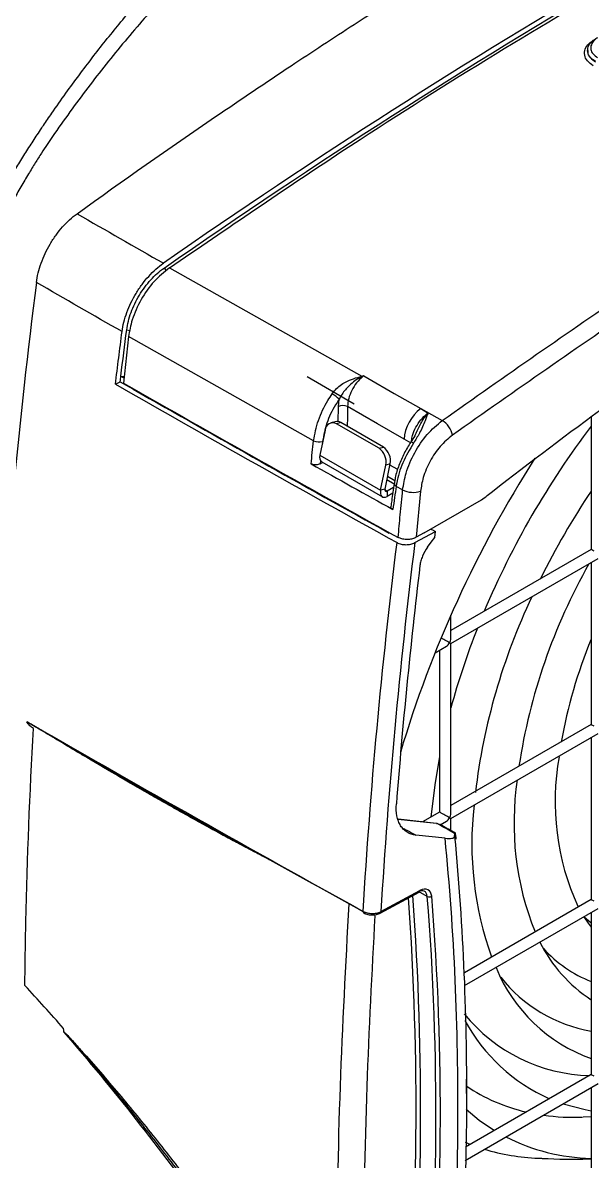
# Model space of a CAD drawing. Extents: x 14.8 to 109.8, y 1.6 to 86.6.
# Drawn here: x 21.1 to 23.76, y 65.2 to 70.51 of the extents above; entities that cross this region are included whole.
import ezdxf

# ---------------------------------------------------------------- set-up
doc = ezdxf.new("R2010")
doc.units = 0
doc.header["$MEASUREMENT"] = 0
doc.layers.add('OBJECT', color=7, linetype='CONTINUOUS')

msp = doc.modelspace()

# ---------------------------------------------------------------- linework, layer by layer
at = {"layer": 'OBJECT'}
for p, q in [((23.7367, 70.38), (23.7366, 70.3787)), ((21.7618, 69.3629), (21.7721, 69.3512)), ((21.7865, 69.3642), (22.684, 68.8589)), ((21.5875, 69.0751), (21.6024, 69.0715)), ((21.5962, 69.0435), (21.572, 68.8266)), ((22.459, 68.5574), (21.5962, 69.0435)), ((21.5602, 68.8592), (21.5748, 68.8509)), ((21.5602, 68.8592), (21.5754, 68.8568)), ((22.6483, 68.7288), (22.4291, 68.8554)), ((21.5349, 68.8206), (21.557, 68.8329)), ((21.557, 68.8329), (21.5987, 68.8089)), ((21.5987, 68.8089), (21.6184, 68.7976)), ((22.5747, 68.7171), (22.5787, 68.7514)), ((22.5737, 68.6461), (22.5747, 68.7171)), ((22.9583, 68.7071), (23.0587, 68.6518)), ((22.9583, 68.7071), (22.9926, 68.6867)), ((22.56, 68.6462), (22.5395, 68.6407)), ((22.5865, 68.6419), (22.566, 68.6364)), ((22.764, 68.5221), (22.566, 68.6364)), ((22.7845, 68.5276), (22.5865, 68.6419)), ((23.7532, 68.6686), (23.7532, 68.0499)), ((22.5126, 68.6072), (22.4885, 68.4898)), ((22.5009, 68.554), (22.4999, 68.5453)), ((22.764, 68.5221), (22.7845, 68.5276)), ((22.9136, 68.5455), (22.8806, 68.5645)), ((22.4885, 68.4898), (22.7714, 68.3265)), ((22.4911, 68.4658), (22.4893, 68.4498)), ((22.4893, 68.4498), (22.5011, 68.4565)), ((22.4968, 68.459), (22.7796, 68.2957)), ((22.7714, 68.3265), (22.7954, 68.444)), ((22.7919, 68.332), (22.8159, 68.4494)), ((22.8159, 68.4494), (22.7954, 68.444)), ((22.851, 68.4232), (22.8146, 68.4431)), ((22.8009, 68.3762), (22.8347, 68.3567)), ((22.8377, 68.3702), (22.8037, 68.3898)), ((22.7919, 68.332), (22.7714, 68.3265)), ((22.8021, 68.3225), (22.7915, 68.3286)), ((22.8322, 68.3398), (22.8021, 68.3225)), ((22.8021, 68.3225), (22.8021, 68.298)), ((22.8283, 68.3131), (22.8021, 68.298)), ((22.8348, 68.3577), (22.8347, 68.3571)), ((22.8742, 68.3277), (22.8439, 68.3444)), ((22.9574, 68.3218), (22.9371, 68.1068)), ((22.9743, 68.1281), (23.2422, 68.2815)), ((22.8135, 68.1282), (22.811, 68.1267)), ((22.931, 68.0819), (23.0267, 68.1334)), ((22.9743, 68.1281), (22.9371, 68.1068)), ((23.0235, 68.1067), (23.0267, 68.1334)), ((23.7532, 68.0499), (23.099, 67.6722)), ((23.099, 67.6111), (23.7861, 68.0078)), ((23.7532, 67.9888), (23.7532, 67.2334)), ((23.099, 67.6342), (23.099, 67.7434)), ((23.0252, 67.5685), (23.079, 67.5996)), ((23.0461, 67.5806), (23.0461, 66.8252)), ((23.099, 66.8177), (23.099, 67.6111)), ((23.7532, 67.2334), (23.099, 66.8557)), ((23.099, 66.7946), (23.7861, 67.1913)), ((23.7532, 67.1723), (23.7532, 66.4168)), ((23.0461, 66.8252), (22.9666, 66.7793)), ((23.0313, 66.7724), (22.8538, 66.7913)), ((23.0492, 66.7657), (23.0349, 66.7712)), ((23.0491, 66.7658), (23.079, 66.7831)), ((23.099, 66.7388), (23.099, 66.7946)), ((23.0717, 66.7027), (22.9357, 66.7171)), ((23.1162, 66.7109), (23.1182, 66.7242)), ((22.7697, 66.3537), (22.9519, 66.4518)), ((22.7728, 66.3606), (22.955, 66.4587)), ((22.9889, 66.4313), (22.9486, 66.4546)), ((23.7532, 66.4168), (23.1622, 66.0757)), ((22.7697, 66.3537), (22.7693, 66.3536)), ((23.1632, 66.0151), (23.7861, 66.3747)), ((23.7532, 66.3557), (23.7532, 65.6003)), ((23.7532, 66.3065), (23.7194, 66.3362)), ((23.7532, 65.6003), (23.1674, 65.2621)), ((23.1656, 65.2), (23.7861, 65.5582)), ((23.1719, 65.5112), (23.1719, 65.5788)), ((23.7532, 65.5392), (23.7532, 64.7837)), ((23.7157, 65.4032), (23.7532, 65.4049)), ((23.1888, 65.2744), (23.1677, 65.2828))]:
    msp.add_line(p, q, dxfattribs=at)
at = {"layer": 'OBJECT', "flags": 128}
for points in [[(22.6929, 68.8602), (22.7118, 68.8494), (22.835, 68.7782), (22.9583, 68.7071)], [(22.6172, 68.7166), (22.6164, 68.6664), (22.6158, 68.625)], [(22.8806, 68.5645), (22.7574, 68.6357), (22.6172, 68.7166)], [(22.7714, 68.3265), (22.7703, 68.3175), (22.7709, 68.3095), (22.7731, 68.3028), (22.7769, 68.2978), (22.7819, 68.2946), (22.788, 68.2936), (22.7949, 68.2948), (22.8021, 68.298)], [(22.7919, 68.332), (22.7915, 68.329), (22.7917, 68.3263), (22.7924, 68.3241), (22.7937, 68.3224), (22.7954, 68.3214), (22.7974, 68.321), (22.7997, 68.3214), (22.8021, 68.3225)], [(22.9904, 68.061), (23.0069, 68.0839), (23.0235, 68.1067)], [(23.0047, 68.1455), (23.0127, 68.1411), (23.0267, 68.1334)], [(23.0461, 67.0838), (23.0235, 66.9513), (23.0059, 66.8019)], [(23.0349, 66.7712), (23.0159, 66.7733), (22.9397, 66.7813), (22.854, 66.7905)], [(23.0313, 66.7724), (23.0328, 66.7721), (23.0349, 66.7712)], [(23.719, 66.3366), (23.739, 66.3067), (23.7532, 66.2875)], [(23.1699, 65.4388), (23.2312, 65.3879), (23.3019, 65.3397)], [(23.6221, 65.4635), (23.7248, 65.4366), (23.7532, 65.4316)]]:
    msp.add_lwpolyline(points, dxfattribs=at)
at = {"layer": 'OBJECT'}
for centre, radius, start, end in [((22.4436, 68.812), 0.245, 10.463, 11.0392), ((75.8974, 163.9301), 109.5495, 240.248632, 241.036613), ((75.9193, 163.9876), 109.5867, 240.268988, 241.037481), ((75.9088, 163.9257), 109.53, 240.286229, 241.002033), ((22.4601, 68.6246), 0.1736, 46.9046, 60.6085), ((22.5955, 68.6734), 0.0484, 63.4155, 115.4182), ((23.0763, 68.5505), 0.1961, 126.994, 175.8808), ((22.5482, 68.6054), 0.0357, 60.1605, 177.1243), ((22.5682, 68.613), 0.0342, 57.6892, 103.9043), ((23.0034, 68.563), 0.1046, 11.18, 58.1101), ((26.9208, 66.2211), 3.9766, 142.8025, 157.1968), ((22.4841, 68.6067), 0.0553, 243.0923, 287.6565), ((22.7208, 68.4593), 0.0762, 348.3693, 55.4657), ((22.7413, 68.4648), 0.0762, 348.3694, 55.4656), ((22.9061, 68.5214), 0.0314, 52.9022, 76.8115), ((22.5147, 68.4803), 0.0279, 160.1663, 229.8365), ((28.0474, 65.5631), 5.4075, 147.4118, 163.46), ((76.302, 164.7606), 110.3458, 240.787117, 241.013882), ((22.849, 68.3578), 0.0144, 182.5763, 248.9219), ((22.9232, 68.4296), 0.1131, 244.3127, 287.5936), ((26.7237, 66.3348), 3.5743, 146.2111, 153.7881), ((26.154, 66.6213), 2.7692, 150.5523, 171.324), ((26.1495, 66.5625), 2.9576, 154.6381, 173.118), ((26.5536, 66.3687), 3.5808, 158.4764, 164.7445), ((25.8548, 66.7603), 2.2749, 157.4916, 170.1103), ((75.7346, 162.1825), 109.5231, 240.109044, 241.03204), ((24.7624, 66.8742), 1.1776, 169.7841, 204.5357), ((24.749, 66.7726), 1.3557, 171.366, 201.9515), ((24.7507, 66.6765), 1.5539, 173.3232, 199.8466), ((76.2434, 163.0686), 110.5458, 240.766011, 241.030151), ((22.948, 66.4577), 0.00704, 303.1851, 7.9973), ((8.9125, 65.431), 14.0243, 354.94702, 4.06335), ((8.9257, 65.4307), 14.0324, 354.94595, 4.1073), ((22.9985, 66.4507), 0.0216, 243.4781, 301.0741), ((22.6976, 66.3602), 0.00748, 168.2266, 236.6629), ((22.7658, 66.3596), 0.00704, 303.1864, 7.9959), ((24.1258, 66.5218), 0.6827, 206.4357, 236.9238), ((23.9716, 66.588), 0.5952, 222.1481, 248.471), ((24.0064, 66.3833), 0.7523, 202.1506, 250.3305), ((23.8686, 66.4776), 0.684, 218.2466, 260.2854), ((23.7628, 66.3685), 0.7726, 218.8559, 268.7417), ((23.8953, 66.2466), 0.8303, 208.3566, 246.0539), ((23.6396, 66.245), 0.8408, 236.1036, 257.0244), ((23.6722, 66.4283), 1.0273, 262.0897, 272.2965), ((23.7768, 66.1393), 0.9306, 243.0781, 268.5453), ((23.5483, 66.2445), 1.0351, 253.5579, 267.6825)]:
    msp.add_arc(centre, radius, start, end, dxfattribs=at)
for centre, major_axis, ratio, start_param, end_param in [((24.391, 46.5395), (15.3979, 25.7497), 0.587369, 0.817356, 0.916609), ((23.7732, 68.0384), (0.02, -0.0115), 0.00007, 1.881893, 3.141552), ((23.0661, 67.6301), (0.02, -0.0115), 0.00007, 1.881893, 2.256017), ((23.079, 67.6227), (0.02, -0.0115), 0.00007, 0.785439, 3.141633), ((23.079, 67.6227), (0.0141, 0.0245), 0.577335, 4.71243, 5.497828), ((23.079, 67.6227), (0.0141, 0.0245), 0.577335, 3.92695, 4.71243), ((23.079, 67.6227), (0.02, -0.0115), 0.00007, 0.000041, 0.785439), ((23.7732, 67.2218), (0.02, -0.0115), 0.00007, 1.881893, 3.141552), ((23.0661, 66.8136), (0.02, -0.0115), 0.00007, 1.881893, 3.141633), ((23.079, 66.8061), (0.02, -0.0115), 0.00007, 0.785439, 3.141633), ((23.079, 66.8061), (0.0141, 0.0245), 0.577335, 3.92695, 4.71243), ((23.079, 66.8061), (0.0141, 0.0245), 0.577335, 4.71243, 5.497828), ((23.079, 66.8061), (0.02, -0.0115), 0.00007, 0.000041, 0.785439), ((22.9448, 66.4038), (0.032, 0.0508), 0.601985, 5.608117, 7.092302), ((22.955, 66.3974), (0.0395, 0.0638), 0.597167, 5.603032, 7.087218), ((12.2727, 59.6247), (7.7466, 12.4966), 0.597187, 5.41379, 5.603052), ((12.2829, 59.6184), (7.7541, 12.5096), 0.597167, 5.41377, 5.603032), ((23.7732, 66.4053), (0.02, -0.0115), 0.00007, 1.881893, 3.141552), ((23.7732, 65.5887), (0.02, -0.0115), 0.00007, 1.881893, 3.141552)]:
    msp.add_ellipse(centre, major_axis=major_axis, ratio=ratio, start_param=start_param, end_param=end_param, dxfattribs=at)
for points, knots in [([(23.0587, 68.6518), (23.3521, 68.8584), (23.9395, 69.2721), (24.8225, 69.8393), (25.705, 70.3671), (26.5614, 70.8366), (27.3934, 71.2573), (27.9298, 71.4983), (28.1983, 71.6189)], [0, 0, 0, 0, 0.171879, 0.344058, 0.51475, 0.685735, 0.842753, 1, 1, 1, 1]), ([(28.2357, 71.5446), (27.9682, 71.4244), (27.4328, 71.1839), (26.6028, 70.7643), (25.7477, 70.2955), (24.8674, 69.7691), (23.9857, 69.2027), (23.3994, 68.7899), (23.106, 68.5833)], [0, 0, 0, 0, 0.157018, 0.314265, 0.484956, 0.655942, 0.827821, 1, 1, 1, 1]), ([(20.4671, 68.549), (20.4708, 68.5599), (20.4783, 68.5817), (20.4897, 68.6144), (20.5013, 68.647), (20.5131, 68.6797), (20.5251, 68.7124), (20.5374, 68.745), (20.5498, 68.7777), (20.5625, 68.8103), (20.5754, 68.8429), (20.5884, 68.8755), (20.6017, 68.908), (20.6152, 68.9406), (20.6289, 68.9731), (20.6428, 69.0055), (20.6569, 69.0379), (20.6712, 69.0703), (20.6857, 69.1026), (20.7003, 69.1349), (20.7152, 69.1671), (20.7303, 69.1993), (20.7456, 69.2314), (20.761, 69.2635), (20.7767, 69.2955), (20.7925, 69.3274), (20.8085, 69.3593), (20.8247, 69.3911), (20.8411, 69.4228), (20.8577, 69.4545), (20.8744, 69.486), (20.8914, 69.5175), (20.9085, 69.5489), (20.9257, 69.5802), (20.9432, 69.6114), (20.9608, 69.6426), (20.9786, 69.6736), (20.9966, 69.7045), (21.0147, 69.7354), (21.033, 69.7661), (21.0515, 69.7967), (21.0701, 69.8272), (21.0889, 69.8576), (21.1079, 69.8878), (21.127, 69.918), (21.1463, 69.948), (21.1657, 69.9779), (21.1832, 70.0047), (21.2074, 70.0405), (21.2465, 70.0977), (21.3022, 70.1768), (21.3653, 70.263), (21.4476, 70.3717), (21.5533, 70.5044), (21.6566, 70.6254), (21.7336, 70.7115), (21.7815, 70.7637), (21.8299, 70.8151), (21.8785, 70.8656), (21.9276, 70.9151), (21.977, 70.9638), (22.0267, 71.0115), (22.0767, 71.0582), (22.127, 71.104), (22.1776, 71.1488), (22.2115, 71.1779), (22.2285, 71.1924)], [0, 0, 0, 0, 0.010855, 0.021709, 0.032564, 0.043419, 0.054273, 0.065128, 0.075982, 0.086837, 0.097692, 0.108546, 0.119401, 0.130256, 0.14111, 0.151965, 0.162819, 0.173674, 0.184529, 0.195383, 0.206238, 0.217092, 0.227947, 0.238801, 0.249656, 0.260511, 0.271365, 0.28222, 0.293074, 0.303929, 0.314783, 0.325638, 0.336493, 0.347347, 0.358202, 0.369056, 0.379911, 0.390765, 0.40162, 0.412474, 0.423329, 0.434183, 0.445038, 0.455892, 0.466747, 0.477601, 0.488456, 0.49931, 0.506823, 0.527968, 0.562745, 0.595546, 0.626232, 0.68859, 0.753062, 0.775529, 0.797991, 0.820451, 0.842907, 0.865359, 0.887808, 0.910253, 0.932695, 0.955134, 0.977569, 1, 1, 1, 1]), ([(22.3175, 71.1622), (22.3083, 71.1545), (22.2899, 71.1392), (22.2623, 71.1158), (22.2349, 71.0923), (22.2075, 71.0685), (22.1803, 71.0444), (22.1531, 71.0201), (22.1261, 70.9956), (22.0992, 70.9709), (22.0724, 70.9459), (22.0458, 70.9207), (22.0192, 70.8953), (21.9928, 70.8697), (21.9665, 70.8439), (21.9403, 70.8178), (21.9143, 70.7916), (21.8884, 70.7651), (21.8626, 70.7385), (21.837, 70.7116), (21.8115, 70.6846), (21.7862, 70.6574), (21.7385, 70.6056), (21.6692, 70.5279), (21.5794, 70.4225), (21.4916, 70.3146), (21.4058, 70.2043), (21.3223, 70.0916), (21.2595, 70.0034), (21.2158, 69.939), (21.189, 69.8982), (21.1599, 69.8524), (21.1278, 69.7999), (21.0937, 69.7419), (21.0583, 69.6804), (21.0024, 69.5808), (20.9242, 69.4344), (20.8486, 69.2808), (20.7928, 69.1604), (20.7578, 69.082), (20.7243, 69.0043), (20.6924, 68.9276), (20.662, 68.8518), (20.6331, 68.777), (20.6057, 68.7033), (20.5797, 68.6306), (20.555, 68.5591), (20.5395, 68.5118), (20.5318, 68.4883)], [0, 0, 0, 0, 0.011923, 0.02383, 0.035721, 0.047595, 0.059452, 0.071293, 0.083117, 0.094924, 0.106713, 0.118486, 0.130241, 0.14198, 0.1537, 0.165404, 0.17709, 0.188758, 0.200409, 0.212042, 0.223657, 0.235255, 0.246834, 0.289389, 0.331879, 0.374305, 0.416667, 0.458964, 0.501139, 0.514279, 0.528868, 0.545021, 0.562954, 0.584083, 0.605283, 0.626511, 0.686422, 0.753925, 0.780142, 0.806011, 0.831527, 0.856687, 0.881488, 0.905926, 0.929999, 0.953705, 0.977039, 1, 1, 1, 1]), ([(23.2422, 68.2815), (23.2592, 68.2948), (23.4529, 68.446), (23.8248, 68.7266), (24.36, 69.1065), (24.8974, 69.4636), (25.4362, 69.7974), (25.9756, 70.1076), (26.5148, 70.3938), (27.0529, 70.655), (27.5895, 70.893), (27.9451, 71.0303), (28.1228, 71.099)], [0, 0, 0, 0, 0.010564, 0.120488, 0.230452, 0.340376, 0.4503, 0.560264, 0.670188, 0.780112, 0.890076, 1, 1, 1, 1]), ([(21.7865, 69.3642), (22.0546, 69.5476), (22.5463, 69.884), (23.2612, 70.3385), (23.7076, 70.6036), (23.9291, 70.7351)], [0, 0, 0, 0, 0.376504, 0.6906541, 1, 1, 1, 1]), ([(22.3537, 70.3067), (22.4519, 70.3719), (22.6738, 70.5175), (22.8959, 70.6591), (23.0197, 70.7368)], [0.31813644, 0.31813644, 0.31813644, 0.31813644, 0.35187319, 0.3943387, 0.3943387, 0.3943387, 0.3943387]), ([(23.7732, 70.3264), (23.7643, 70.3328), (23.7464, 70.3455), (23.7352, 70.3702), (23.7376, 70.3956), (23.7518, 70.4171), (23.7672, 70.4278), (23.7733, 70.4321)], [0, 0, 0, 0, 0.214253, 0.428502, 0.642775, 0.857305, 1, 1, 1, 1]), ([(23.7835, 70.4378), (23.7781, 70.434), (23.7646, 70.4244), (23.752, 70.4053), (23.7499, 70.3829), (23.7598, 70.3611), (23.7755, 70.3499), (23.7834, 70.3443)], [0, 0, 0, 0, 0.142759, 0.357351, 0.571627, 0.785824, 1, 1, 1, 1]), ([(23.763, 70.3071), (23.753, 70.3142), (23.733, 70.3284), (23.7204, 70.3561), (23.7231, 70.3847), (23.739, 70.409), (23.7563, 70.4212), (23.7631, 70.426)], [0, 0, 0, 0, 0.214264, 0.428505, 0.642763, 0.857285, 1, 1, 1, 1]), ([(23.7383, 70.3786), (23.7378, 70.3754), (23.7359, 70.3637), (23.7469, 70.3439), (23.7644, 70.3313), (23.7732, 70.325)], [0, 0, 0, 0, 0.160909, 0.580458, 1, 1, 1, 1]), ([(21.3561, 69.6167), (21.571, 69.7713), (21.9034, 70.0044), (22.2363, 70.2287), (22.3537, 70.3067)], [0.2037464, 0.2037464, 0.2037464, 0.2037464, 0.2778098, 0.3181364, 0.3181364, 0.3181364, 0.3181364]), ([(21.1663, 69.2957), (21.1701, 69.325), (21.1774, 69.355), (21.1939, 69.4009), (21.2002, 69.4161), (21.2142, 69.4459), (21.222, 69.4606), (21.2347, 69.4822), (21.2392, 69.4894), (21.2483, 69.5033), (21.253, 69.5101), (21.2675, 69.53), (21.2776, 69.5427), (21.2989, 69.5668), (21.3101, 69.5781), (21.3327, 69.5988), (21.3443, 69.6082), (21.3561, 69.6167)], [0, 0, 0, 0, 0.25, 0.25, 0.375, 0.375, 0.5, 0.5, 0.5625, 0.5625, 0.625, 0.625, 0.75, 0.75, 0.875, 0.875, 1, 1, 1, 1]), ([(21.5658, 69.0665), (21.5696, 69.0957), (21.5771, 69.1256), (21.5938, 69.1714), (21.6003, 69.1865), (21.6145, 69.2162), (21.6224, 69.2308), (21.6354, 69.2523), (21.64, 69.2594), (21.6492, 69.2732), (21.654, 69.28), (21.6687, 69.2997), (21.6791, 69.3123), (21.7008, 69.3362), (21.7121, 69.3474), (21.7351, 69.3679), (21.7469, 69.3772), (21.7589, 69.3855)], [0, 0, 0, 0, 0.25, 0.25, 0.375, 0.375, 0.5, 0.5, 0.5625, 0.5625, 0.625, 0.625, 0.75, 0.75, 0.875, 0.875, 1, 1, 1, 1]), ([(21.5875, 69.0751), (21.5909, 69.1012), (21.5978, 69.1287), (21.6179, 69.1834), (21.631, 69.2107), (21.6622, 69.2621), (21.6802, 69.2863), (21.7193, 69.3293), (21.7404, 69.348), (21.7618, 69.3629)], [1.69303, 1.69303, 1.69303, 1.69303, 2.015369, 2.015369, 2.337708, 2.337708, 2.660046, 2.660046, 2.982385, 2.982385, 2.982385, 2.982385]), ([(21.7865, 69.3642), (21.7619, 69.3442), (21.7128, 69.3042), (21.6522, 69.2171), (21.611, 69.1265), (21.6008, 69.0694), (21.5962, 69.0435)], [0, 0, 0, 0, 0.261275, 0.522551, 0.783756, 1, 1, 1, 1]), ([(21.1663, 69.2957), (21.1255, 68.9756), (21.0902, 68.6577), (21.0456, 68.1847), (21.0322, 68.0276), (21.0141, 67.7931), (21.0085, 67.715), (21.0005, 67.5982), (20.9979, 67.5593), (20.9929, 67.4816), (20.9906, 67.4428), (20.9881, 67.4041)], [0, 0, 0, 0, 0.5, 0.5, 0.75, 0.75, 0.875, 0.875, 0.9375, 0.9375, 1, 1, 1, 1]), ([(22.5453, 68.7759), (22.5504, 68.7825), (22.5676, 68.8047), (22.6129, 68.8384), (22.658, 68.8514), (22.684, 68.8589)], [0, 0, 0, 0, 0.152164, 0.51166, 1, 1, 1, 1]), ([(22.6845, 68.8565), (22.6802, 68.8543), (22.6572, 68.8426), (22.6222, 68.8144), (22.5927, 68.7785), (22.5817, 68.7573), (22.5787, 68.7514)], [0, 0, 0, 0, 0.098231, 0.529661, 0.86972, 1, 1, 1, 1]), ([(22.6929, 68.8602), (22.6911, 68.8588), (22.6794, 68.8501), (22.6588, 68.829), (22.6361, 68.7932), (22.6205, 68.7536), (22.6183, 68.7289), (22.6172, 68.7166)], [0, 0, 0, 0, 0.045967, 0.284432, 0.522938, 0.761468, 1, 1, 1, 1]), ([(22.684, 68.8589), (22.6869, 68.8594), (22.6898, 68.8598), (22.6928, 68.8602), (22.6929, 68.8602)], [0, 0, 0, 0, 0.957097, 1, 1, 1, 1]), ([(22.6929, 68.8602), (22.6928, 68.8602), (22.6921, 68.8599), (22.6892, 68.8587), (22.6865, 68.8575), (22.6845, 68.8565)], [0, 0, 0, 0, 0.046334, 0.26481, 1, 1, 1, 1]), ([(22.459, 68.5574), (22.4649, 68.5888), (22.4767, 68.6518), (22.513, 68.7274), (22.5387, 68.766), (22.5453, 68.7759)], [0, 0, 0, 0, 0.426347, 0.852699, 1, 1, 1, 1]), ([(22.5787, 68.7514), (22.5727, 68.7424), (22.5495, 68.7076), (22.5167, 68.6393), (22.5062, 68.5824), (22.5009, 68.554)], [0, 0, 0, 0, 0.147299, 0.573651, 1, 1, 1, 1]), ([(22.9155, 68.5559), (22.9166, 68.5646), (22.9195, 68.5854), (22.935, 68.6207), (22.9584, 68.656), (22.9793, 68.6768), (22.9908, 68.6854), (22.9926, 68.6867)], [0, 0, 0, 0, 0.184113, 0.440988, 0.697837, 0.954642, 1, 1, 1, 1]), ([(22.9926, 68.6867), (22.9925, 68.6866), (22.9881, 68.6753), (22.9774, 68.6462), (22.957, 68.5979), (22.9346, 68.5619), (22.9251, 68.5465)], [0, 0, 0, 0, 0.0029958, 0.2908798, 0.6972619, 1, 1, 1, 1]), ([(22.9412, 68.601), (22.949, 68.6175), (22.9625, 68.6461), (22.98, 68.6715), (22.989, 68.6826), (22.9914, 68.6854), (22.9922, 68.6863), (22.9925, 68.6866), (22.9926, 68.6867)], [0, 0, 0, 0, 0.501219, 0.870749, 0.95711, 0.98561, 0.995245, 1, 1, 1, 1]), ([(22.8742, 68.3277), (22.8785, 68.3539), (22.8879, 68.4115), (22.9278, 68.503), (22.9866, 68.591), (23.0346, 68.6315), (23.0587, 68.6518)], [0, 0, 0, 0, 0.217143, 0.478053, 0.739033, 1, 1, 1, 1]), ([(22.9403, 68.6015), (22.9372, 68.5944), (22.9301, 68.5783), (22.9192, 68.5615), (22.9131, 68.5521)], [0, 0, 0, 0, 0.4379819, 1, 1, 1, 1]), ([(23.106, 68.5833), (23.0866, 68.567), (23.0477, 68.5344), (23.0003, 68.4634), (22.9682, 68.3895), (22.9608, 68.3429), (22.9574, 68.3218)], [0, 0, 0, 0, 0.260968, 0.521938, 0.782845, 1, 1, 1, 1]), ([(22.4471, 68.4494), (22.449, 68.467), (22.4529, 68.5029), (22.457, 68.5389), (22.459, 68.5574)], [0, 0, 0, 0, 0.487298, 1, 1, 1, 1]), ([(22.9133, 68.552), (22.9131, 68.5518), (22.901, 68.535), (22.8803, 68.4983), (22.8556, 68.4425), (22.8403, 68.3945), (22.837, 68.3669), (22.8358, 68.3575)], [0, 0, 0, 0, 0.004531, 0.285873, 0.568829, 0.852483, 1, 1, 1, 1]), ([(22.9251, 68.5465), (22.9071, 68.5164), (22.8713, 68.4563), (22.8503, 68.3855), (22.8447, 68.3498), (22.8439, 68.3444)], [0, 0, 0, 0, 0.4583601, 0.9167271, 1, 1, 1, 1]), ([(22.4893, 68.4498), (22.4866, 68.4485), (22.4813, 68.446), (22.4711, 68.4444), (22.4608, 68.4447), (22.4526, 68.4467), (22.4486, 68.4487), (22.4471, 68.4494)], [0, 0, 0, 0, 0.220179, 0.440414, 0.659128, 0.875292, 1, 1, 1, 1]), ([(22.8347, 68.3571), (22.8307, 68.3304), (22.8254, 68.2949), (22.8208, 68.2597), (22.8197, 68.2509)], [0, 0, 0, 0, 0.750689, 1, 1, 1, 1]), ([(22.8439, 68.3444), (22.8414, 68.3271), (22.8363, 68.2913), (22.8313, 68.2555), (22.8287, 68.237)], [0, 0, 0, 0, 0.4823775, 1, 1, 1, 1]), ([(22.8533, 68.1062), (22.8565, 68.1414), (22.8632, 68.2152), (22.8704, 68.2891), (22.8742, 68.3277)], [0, 0, 0, 0, 0.478057, 1, 1, 1, 1]), ([(22.8287, 68.237), (22.8265, 68.2385), (22.8222, 68.2414), (22.8194, 68.2465), (22.8198, 68.2496), (22.82, 68.2508)], [0, 0, 0, 0, 0.37871, 0.757379, 1, 1, 1, 1]), ([(22.9371, 68.1068), (22.9318, 68.1043), (22.9211, 68.0993), (22.9008, 68.0962), (22.8803, 68.097), (22.864, 68.1009), (22.8561, 68.1048), (22.8533, 68.1062)], [0, 0, 0, 0, 0.22128, 0.442625, 0.662277, 0.879519, 1, 1, 1, 1]), ([(22.848, 68.082), (22.8536, 68.0789), (22.86, 68.0765), (22.8707, 68.0741), (22.8743, 68.0734), (22.8818, 68.0726), (22.8856, 68.0724), (22.897, 68.0724), (22.9047, 68.0733), (22.9188, 68.0765), (22.9253, 68.0789), (22.931, 68.0819)], [0, 0, 0, 0, 0.25, 0.25, 0.375, 0.375, 0.5, 0.5, 0.75, 0.75, 1, 1, 1, 1]), ([(22.9904, 68.061), (22.9807, 68.0477), (22.9728, 68.0336), (22.9636, 68.0113), (22.9611, 68.0039), (22.9571, 67.9892), (22.9557, 67.9819), (22.9548, 67.9748)], [0, 0, 0, 0, 0.5, 0.5, 0.75, 0.75, 1, 1, 1, 1]), ([(21.1529, 67.2151), (21.1471, 67.2184), (21.1414, 67.2226), (21.1334, 67.2303), (21.1308, 67.2331), (21.1259, 67.2393), (21.1236, 67.2428), (21.1223, 67.2467)], [0, 0, 0, 0, 0.5, 0.5, 0.75, 0.75, 1, 1, 1, 1]), ([(22.2653, 66.5961), (22.2479, 66.6051), (22.212, 66.6237), (22.1567, 66.6527), (22.0983, 66.6838), (22.0368, 66.7169), (21.9724, 66.7521), (21.9049, 66.7893), (21.8344, 66.8286), (21.761, 66.8701), (21.6676, 66.9234), (21.5474, 66.993), (21.4375, 67.0578), (21.3397, 67.1161), (21.2785, 67.1528), (21.2241, 67.1858), (21.1937, 67.2042), (21.1732, 67.2165), (21.1581, 67.2255), (21.1472, 67.2318), (21.1386, 67.2369), (21.1319, 67.2408), (21.127, 67.2437), (21.124, 67.2455), (21.1226, 67.2464), (21.1223, 67.2467)], [0, 0, 0, 0, 0.044484, 0.091732, 0.141745, 0.194524, 0.250071, 0.308388, 0.369478, 0.433344, 0.499991, 0.614296, 0.749984, 0.791315, 0.874984, 0.9136, 0.937485, 0.956548, 0.968736, 0.978139, 0.985865, 0.991913, 0.996285, 0.99898, 1, 1, 1, 1]), ([(21.1128, 66.0162), (21.1137, 66.1149), (21.1199, 66.5116), (21.1356, 66.9122), (21.1528, 67.2151)], [0.5064708, 0.5064708, 0.5064708, 0.5064708, 0.6298374, 1, 1, 1, 1]), ([(21.1536, 67.2284), (21.1596, 67.2249), (21.1763, 67.2152), (21.2085, 67.1962), (21.2549, 67.1689), (21.3157, 67.1331), (21.391, 67.0891), (21.4808, 67.0368), (21.5853, 66.9764), (21.715, 66.9021), (21.8593, 66.8204), (22.0073, 66.7379), (22.1372, 66.6665), (22.2181, 66.6229), (22.2554, 66.6028)], [0, 0, 0, 0, 0.016531, 0.046196, 0.088997, 0.144933, 0.214004, 0.296209, 0.39155, 0.500024, 0.650076, 0.783422, 0.900063, 1, 1, 1, 1]), ([(22.9357, 66.7171), (22.9206, 66.7186), (22.907, 66.7232), (22.889, 66.7345), (22.8834, 66.7391), (22.8733, 66.7493), (22.8688, 66.7551), (22.8608, 66.7679), (22.8574, 66.775), (22.8516, 66.7902), (22.8493, 66.7983), (22.8443, 66.8239), (22.8434, 66.8431), (22.8449, 66.8633)], [0, 0, 0, 0, 0.25, 0.25, 0.375, 0.375, 0.5, 0.5, 0.625, 0.625, 0.75, 0.75, 1, 1, 1, 1]), ([(23.1182, 66.7242), (23.1044, 66.732), (23.0906, 66.7398), (23.0768, 66.7476), (23.0628, 66.7555), (23.0489, 66.7634), (23.0349, 66.7712)], [0, 0, 0, 0, 0.001488311, 0.001488311, 0.001488311, 0.002995451, 0.002995451, 0.002995451, 0.002995451]), ([(23.1201, 66.7269), (23.1174, 66.7284), (23.0939, 66.7416), (23.0705, 66.7549), (23.0497, 66.7666)], [0, 0, 0, 0, 0.114522, 1, 1, 1, 1]), ([(22.878, 66.749), (22.8809, 66.7474), (22.8965, 66.7387), (22.9158, 66.7281), (22.9321, 66.719), (22.9357, 66.7171)], [0, 0, 0, 0, 0.150358, 0.81248, 1, 1, 1, 1]), ([(23.1195, 66.7258), (23.1192, 66.7264), (23.1187, 66.7275), (23.1184, 66.7253), (23.1182, 66.7242)], [0, 0, 0, 0, 0.4878511, 1, 1, 1, 1]), ([(23.1239, 66.6979), (23.1233, 66.7049), (23.1227, 66.7105), (23.1215, 66.7195), (23.121, 66.7226), (23.1205, 66.7246)], [0, 0, 0, 0, 0.5, 0.5, 1, 1, 1, 1]), ([(23.0512, 63.9391), (23.0764, 64.1809), (23.0956, 64.4202), (23.1225, 64.8936), (23.1301, 65.1275), (23.1335, 65.5892), (23.1293, 65.817), (23.1093, 66.2652), (23.0935, 66.4857), (23.0717, 66.7027)], [0, 0, 0, 0, 0.25, 0.25, 0.5, 0.5, 0.75, 0.75, 1, 1, 1, 1]), ([(23.0717, 66.7027), (23.0848, 66.7013), (23.0953, 66.7013), (23.107, 66.7033), (23.1101, 66.7043), (23.1145, 66.707), (23.1159, 66.7087), (23.1162, 66.7109)], [0, 0, 0, 0, 0.5, 0.5, 0.75, 0.75, 1, 1, 1, 1]), ([(23.1162, 66.7109), (23.1363, 66.5008), (23.1509, 66.2875), (23.1694, 65.8543), (23.1732, 65.6343), (23.1699, 65.1886), (23.1628, 64.9629), (23.1379, 64.5064), (23.1199, 64.2756), (23.0966, 64.0426)], [0, 0, 0, 0, 0.25, 0.25, 0.5, 0.5, 0.75, 0.75, 1, 1, 1, 1]), ([(22.5766, 64.0658), (22.5734, 64.2675), (22.5655, 64.755), (22.578, 65.5307), (22.6094, 66.1125), (22.6248, 66.3971)], [0, 0, 0, 0, 0.265126, 0.640554, 1, 1, 1, 1]), ([(22.6903, 66.3617), (22.6958, 66.3587), (22.7022, 66.3563), (22.7128, 66.3537), (22.7164, 66.3531), (22.7238, 66.3522), (22.7276, 66.3519), (22.7352, 66.3518), (22.739, 66.3519), (22.7464, 66.3526), (22.7501, 66.3532), (22.7607, 66.3554), (22.7672, 66.3577), (22.7728, 66.3606)], [0, 0, 0, 0, 0.25, 0.25, 0.375, 0.375, 0.5, 0.5, 0.625, 0.625, 0.75, 0.75, 1, 1, 1, 1]), ([(22.7446, 66.3408), (22.7304, 66.0749), (22.7006, 65.5127), (22.6894, 64.753), (22.6981, 64.2633), (22.7017, 64.0585)], [0, 0, 0, 0, 0.342924, 0.725208, 1, 1, 1, 1]), ([(22.6936, 66.3542), (22.6948, 66.3535), (22.7013, 66.3493), (22.716, 66.3453), (22.7298, 66.3454), (22.736, 66.3454)], [0, 0, 0, 0, 0.099128, 0.589608, 1, 1, 1, 1]), ([(22.736, 66.3454), (22.7374, 66.3454), (22.7464, 66.3449), (22.7587, 66.3479), (22.7667, 66.3528), (22.769, 66.3543)], [0, 0, 0, 0, 0.115728, 0.744234, 1, 1, 1, 1]), ([(22.548, 64.0531), (22.4544, 64.2101), (22.3582, 64.3642), (22.1604, 64.6669), (22.0589, 64.8154), (21.8504, 65.1067), (21.7434, 65.2495), (21.5236, 65.5292), (21.4108, 65.666), (21.2948, 65.7997)], [0, 0, 0, 0, 0.25, 0.25, 0.5, 0.5, 0.75, 0.75, 1, 1, 1, 1]), ([(21.2951, 65.7995), (21.2953, 65.7993), (21.296, 65.7987), (21.2979, 65.7967), (21.2996, 65.795), (21.3008, 65.7937)], [0, 0, 0, 0, 0.124273, 0.346783, 1, 1, 1, 1]), ([(22.5616, 64.0608), (22.4692, 64.2158), (22.373, 64.3692), (22.1745, 64.6703), (22.0722, 64.8182), (21.9139, 65.0361), (21.8603, 65.1082), (21.7519, 65.2504), (21.697, 65.3207), (21.5859, 65.4594), (21.5298, 65.5278), (21.4447, 65.6289), (21.4161, 65.6624), (21.3731, 65.7121), (21.3587, 65.7286), (21.3371, 65.7532), (21.3299, 65.7614), (21.3154, 65.7776), (21.3081, 65.7857), (21.3008, 65.7937)], [0, 0, 0, 0, 0.25, 0.25, 0.5, 0.5, 0.625, 0.625, 0.75, 0.75, 0.875, 0.875, 0.9375, 0.9375, 0.96875, 0.96875, 0.984375, 0.984375, 1, 1, 1, 1]), ([(21.301, 65.7942), (21.3086, 65.7866), (21.316, 65.7786), (21.3307, 65.7627), (21.338, 65.7546), (21.36, 65.7304), (21.3745, 65.7141), (21.4181, 65.6649), (21.447, 65.6317), (21.5332, 65.5315), (21.59, 65.4635), (21.7025, 65.3257), (21.758, 65.2558), (21.8679, 65.1142), (21.9221, 65.0425), (22.0822, 64.8254), (22.1856, 64.6779), (22.3857, 64.3771), (22.4824, 64.2236), (22.575, 64.0683)], [0, 0, 0, 0, 0.015625, 0.015625, 0.03125, 0.03125, 0.0625, 0.0625, 0.125, 0.125, 0.25, 0.25, 0.375, 0.375, 0.5, 0.5, 0.75, 0.75, 1, 1, 1, 1]), ([(23.5083, 65.2106), (23.514, 65.2102), (23.5917, 65.205), (23.6736, 65.2039), (23.7493, 65.207), (23.7532, 65.2072)], [0, 0, 0, 0, 0.0692758, 0.952248, 1, 1, 1, 1])]:
    msp.add_open_spline(points, degree=3, knots=knots, dxfattribs=at)
for points in [[(21.7618, 69.3629), (22.4696, 69.8562), (23.1817, 70.312), (23.8946, 70.728)], [(21.3561, 69.6167), (21.49, 69.5394), (21.6243, 69.4624), (21.7589, 69.3855)], [(21.5658, 69.0665), (21.4323, 69.1426), (21.2992, 69.2191), (21.1663, 69.2957)], [(21.5349, 68.8206), (21.5448, 68.9024), (21.5551, 68.9844), (21.5658, 69.0665)], [(21.5602, 68.8592), (21.569, 68.9311), (21.5781, 69.003), (21.5875, 69.0751)], [(21.557, 68.8329), (21.5581, 68.8417), (21.5592, 68.8505), (21.5602, 68.8592)], [(22.6903, 66.3617), (22.7235, 66.9268), (22.7761, 67.5007), (22.848, 68.082)], [(22.931, 68.0819), (22.8588, 67.5002), (22.8061, 66.926), (22.7728, 66.3606)], [(22.9548, 67.9748), (22.9101, 67.601), (22.8735, 67.2305), (22.8449, 66.8633)], [(21.1223, 67.2467), (21.1327, 67.2407), (21.1432, 67.2346), (21.1536, 67.2286)], [(21.2932, 65.8152), (21.2335, 65.8833), (21.1733, 65.9503), (21.1128, 66.0162)], [(21.2948, 65.7997), (21.2943, 65.8049), (21.2938, 65.81), (21.2932, 65.8152)]]:
    msp.add_open_spline(points, degree=3, dxfattribs=at)

doc.saveas('drawing.dxf')
